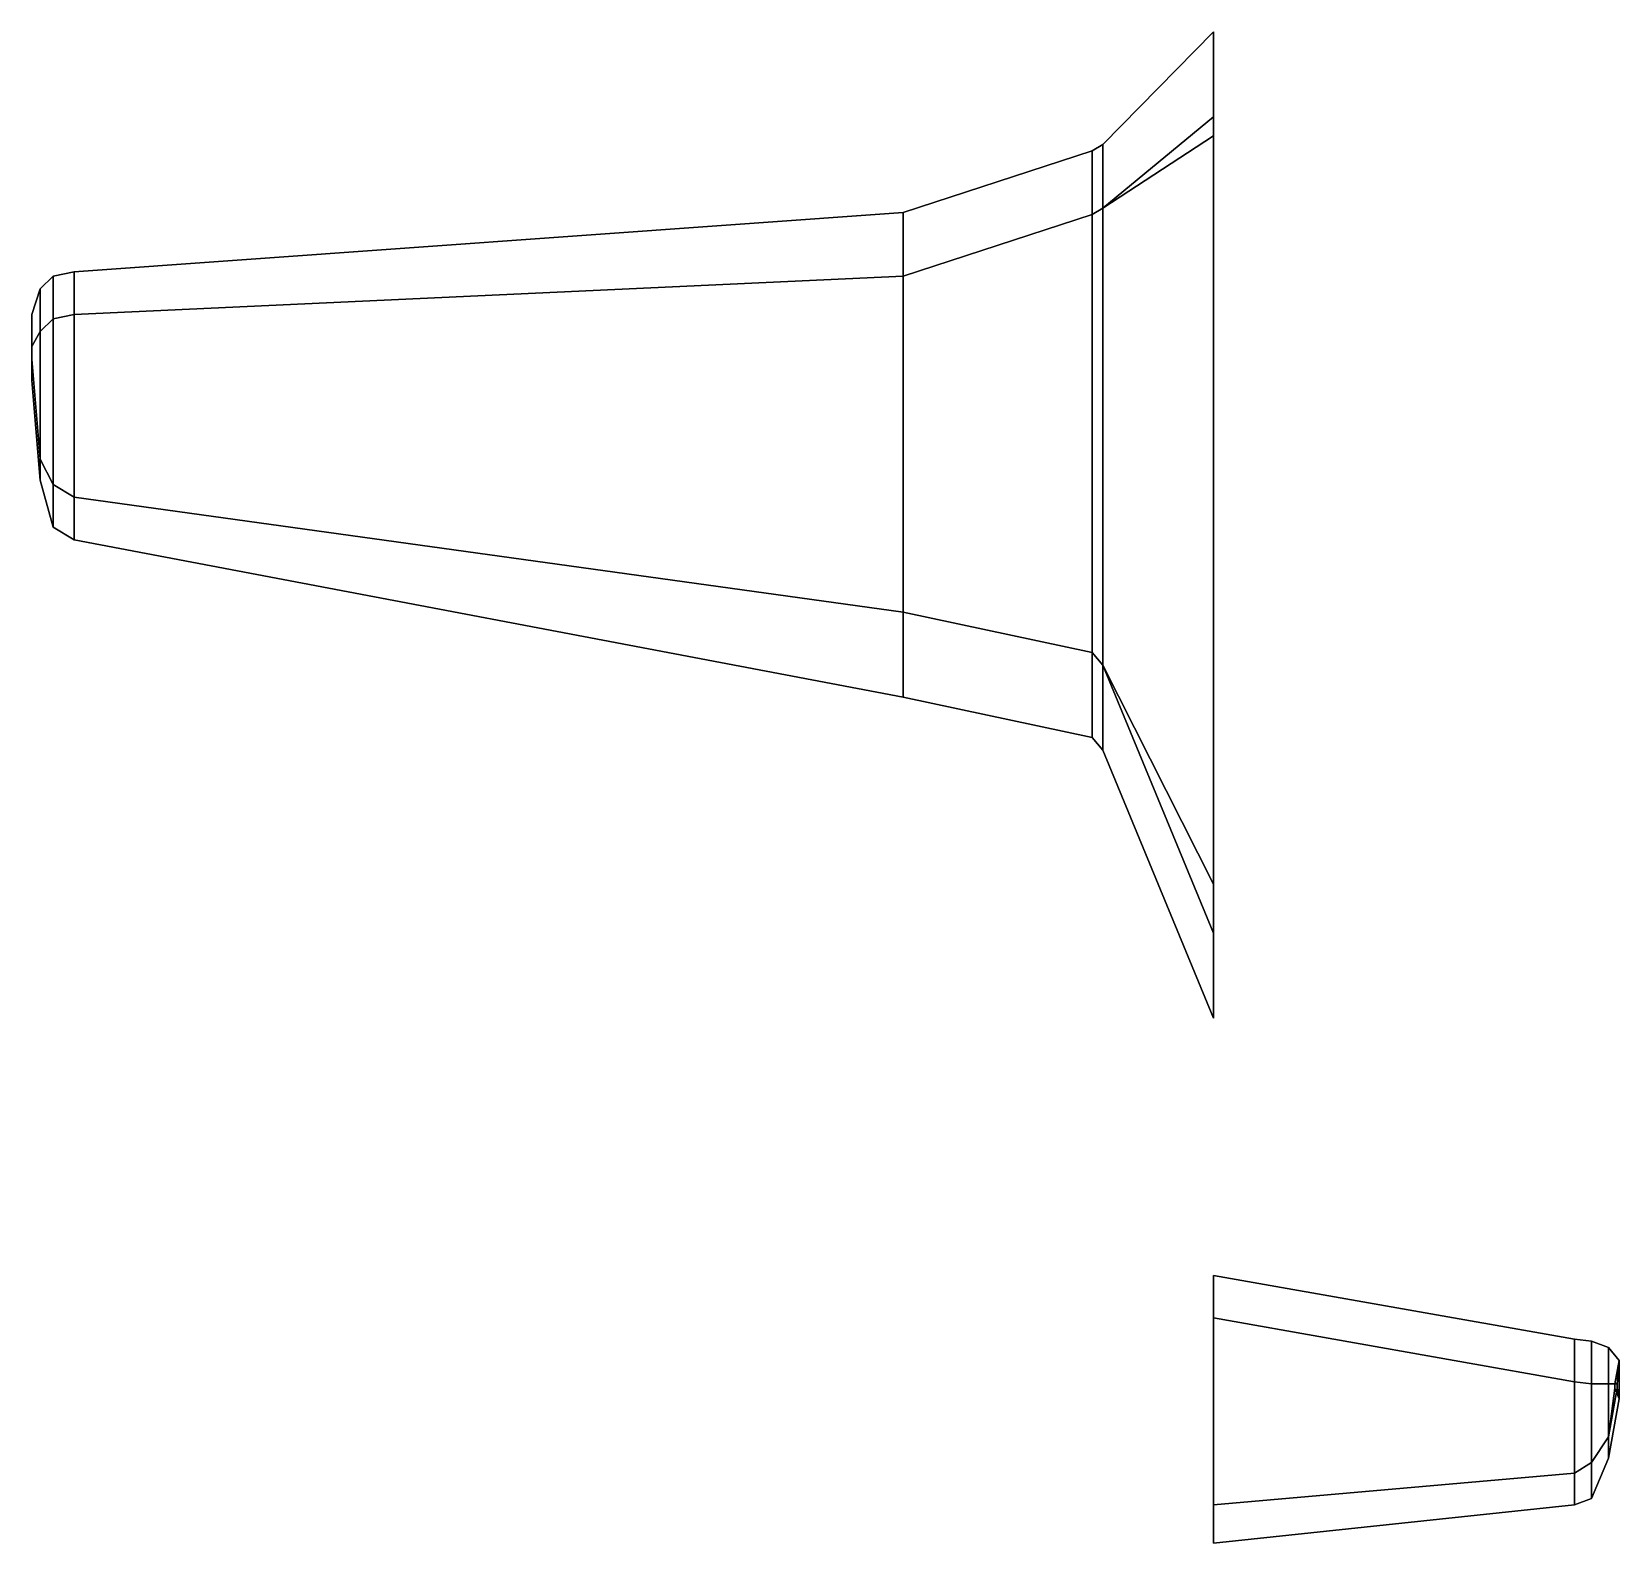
# Model space of a CAD drawing. Extents: x -5.56 to 1.91, y -4.24 to 2.87.
import ezdxf

# ---------------------------------------------------------------- set-up
doc = ezdxf.new("R2010")
doc.units = 0
doc.layers.add('WING1', color=1, linetype='CONTINUOUS')

msp = doc.modelspace()

# ---------------------------------------------------------------- linework, layer by layer
at = {"layer": 'WING1'}
for points in [[(-0.52, 2.04, 1.64), (0, 2.47, 2.15), (0, 2.87, 1.43), (-0.52, 2.34, 1.43)], [(-0.52, 2.34, 1.43), (0, 2.87, 1.43), (0, 2.38, 1.2), (-0.52, 2.04, 1.18)], [(-0.52, -0.11, 1.64), (0, -1.37, 2.15), (0, 2.47, 2.15), (-0.52, 2.04, 1.64)], [(-0.57, 2.01, 1.61), (-0.52, 2.04, 1.64), (-0.52, 2.34, 1.43), (-0.57, 2.31, 1.43)], [(-0.57, 2.31, 1.43), (-0.52, 2.34, 1.43), (-0.52, 2.04, 1.18), (-0.57, 2.01, 1.19)], [(0, 2.38, 1.2), (0, -1.14, 1.2), (-0.52, -0.11, 1.18), (-0.52, 2.04, 1.18)], [(-1.46, 1.72, 1.67), (-0.57, 2.01, 1.61), (-0.57, 2.31, 1.43), (-1.46, 2.02, 1.5)], [(-1.46, 2.02, 1.5), (-0.57, 2.31, 1.43), (-0.57, 2.01, 1.19), (-1.46, 1.72, 1.3)], [(-5.36, 1.54, 1.89), (-1.46, 1.72, 1.67), (-1.46, 2.02, 1.5), (-5.36, 1.74, 1.82)], [(-5.36, 1.74, 1.82), (-1.46, 2.02, 1.5), (-1.46, 1.72, 1.3), (-5.36, 1.54, 1.75)], [(-0.57, -0.05, 1.61), (-0.52, -0.11, 1.64), (-0.52, 2.04, 1.64), (-0.57, 2.01, 1.61)], [(-0.52, 2.04, 1.18), (-0.52, -0.11, 1.18), (-0.57, -0.05, 1.19), (-0.57, 2.01, 1.19)], [(-1.46, 0.14, 1.67), (-0.57, -0.05, 1.61), (-0.57, 2.01, 1.61), (-1.46, 1.72, 1.67)], [(-0.57, 2.01, 1.19), (-0.57, -0.05, 1.19), (-1.46, 0.14, 1.3), (-1.46, 1.72, 1.3)], [(-5.52, 1.46, 1.89), (-5.46, 1.52, 1.89), (-5.46, 1.72, 1.83), (-5.52, 1.66, 1.83)], [(-5.52, 1.66, 1.83), (-5.46, 1.72, 1.83), (-5.46, 1.52, 1.77), (-5.52, 1.46, 1.79)], [(-5.46, 1.52, 1.89), (-5.36, 1.54, 1.89), (-5.36, 1.74, 1.82), (-5.46, 1.72, 1.83)], [(-5.46, 1.72, 1.83), (-5.36, 1.74, 1.82), (-5.36, 1.54, 1.75), (-5.46, 1.52, 1.77)], [(-5.36, 0.68, 1.89), (-1.46, 0.14, 1.67), (-1.46, 1.72, 1.67), (-5.36, 1.54, 1.89)], [(-1.46, 1.72, 1.3), (-1.46, 0.14, 1.3), (-5.36, 0.68, 1.75), (-5.36, 1.54, 1.75)], [(-5.56, 1.39, 1.88), (-5.52, 1.46, 1.89), (-5.52, 1.66, 1.83), (-5.56, 1.54, 1.84)], [(-5.56, 1.54, 1.84), (-5.52, 1.66, 1.83), (-5.52, 1.46, 1.79), (-5.56, 1.39, 1.81)], [(-5.56, 1.54, 1.84), (-5.56, 1.23, 1.84), (-5.56, 1.33, 1.88), (-5.56, 1.39, 1.88)], [(-5.56, 1.39, 1.81), (-5.56, 1.33, 1.81), (-5.56, 1.23, 1.84), (-5.56, 1.54, 1.84)], [(-5.46, 1.52, 1.77), (-5.46, 0.74, 1.77), (-5.52, 0.86, 1.79), (-5.52, 1.46, 1.79)], [(-5.52, 0.86, 1.89), (-5.46, 0.74, 1.89), (-5.46, 1.52, 1.89), (-5.52, 1.46, 1.89)], [(-5.36, 1.54, 1.75), (-5.36, 0.68, 1.75), (-5.46, 0.74, 1.77), (-5.46, 1.52, 1.77)], [(-5.46, 0.74, 1.89), (-5.36, 0.68, 1.89), (-5.36, 1.54, 1.89), (-5.46, 1.52, 1.89)], [(-5.56, 1.33, 1.88), (-5.52, 0.86, 1.89), (-5.52, 1.46, 1.89), (-5.56, 1.39, 1.88)], [(-5.52, 1.46, 1.79), (-5.52, 0.86, 1.79), (-5.56, 1.33, 1.81), (-5.56, 1.39, 1.81)], [(-5.56, 1.23, 1.84), (-5.52, 0.76, 1.83), (-5.52, 0.86, 1.89), (-5.56, 1.33, 1.88)], [(-5.56, 1.33, 1.81), (-5.52, 0.86, 1.79), (-5.52, 0.76, 1.83), (-5.56, 1.23, 1.84)], [(-5.52, 0.76, 1.83), (-5.46, 0.54, 1.83), (-5.46, 0.74, 1.89), (-5.52, 0.86, 1.89)], [(-5.52, 0.86, 1.79), (-5.46, 0.74, 1.77), (-5.46, 0.54, 1.83), (-5.52, 0.76, 1.83)], [(-5.46, 0.54, 1.83), (-5.36, 0.48, 1.82), (-5.36, 0.68, 1.89), (-5.46, 0.74, 1.89)], [(-5.46, 0.74, 1.77), (-5.36, 0.68, 1.75), (-5.36, 0.48, 1.82), (-5.46, 0.54, 1.83)], [(-5.36, 0.48, 1.82), (-1.46, -0.26, 1.5), (-1.46, 0.14, 1.67), (-5.36, 0.68, 1.89)], [(-5.36, 0.68, 1.75), (-1.46, 0.14, 1.3), (-1.46, -0.26, 1.5), (-5.36, 0.48, 1.82)], [(-1.46, -0.26, 1.5), (-0.57, -0.45, 1.43), (-0.57, -0.05, 1.61), (-1.46, 0.14, 1.67)], [(-1.46, 0.14, 1.3), (-0.57, -0.05, 1.19), (-0.57, -0.45, 1.43), (-1.46, -0.26, 1.5)], [(-0.57, -0.45, 1.43), (-0.52, -0.51, 1.43), (-0.52, -0.11, 1.64), (-0.57, -0.05, 1.61)], [(-0.57, -0.05, 1.19), (-0.52, -0.11, 1.18), (-0.52, -0.51, 1.43), (-0.57, -0.45, 1.43)], [(-0.52, -0.51, 1.43), (0, -1.77, 1.43), (0, -1.37, 2.15), (-0.52, -0.11, 1.64)], [(-0.52, -0.11, 1.18), (0, -1.14, 1.2), (0, -1.77, 1.43), (-0.52, -0.51, 1.43)], [(0, -2.98, 2.37), (0, -3.18, 2.44), (1.7, -3.48, 2.4), (1.7, -3.28, 2.36)], [(0, -3.18, 2.3), (0, -2.98, 2.37), (1.7, -3.28, 2.36), (1.7, -3.48, 2.31)], [(1.7, -3.91, 2.4), (1.7, -3.48, 2.4), (0, -3.18, 2.44), (0, -4.06, 2.44)], [(0, -4.06, 2.3), (0, -3.18, 2.3), (1.7, -3.48, 2.31), (1.7, -3.91, 2.31)], [(1.7, -3.28, 2.36), (1.7, -3.48, 2.4), (1.78, -3.49, 2.4), (1.78, -3.29, 2.36)], [(1.7, -3.48, 2.31), (1.7, -3.28, 2.36), (1.78, -3.29, 2.36), (1.78, -3.49, 2.31)], [(1.78, -3.29, 2.36), (1.78, -3.49, 2.4), (1.86, -3.49, 2.39), (1.86, -3.32, 2.36)], [(1.78, -3.49, 2.31), (1.78, -3.29, 2.36), (1.86, -3.32, 2.36), (1.86, -3.49, 2.32)], [(1.86, -3.32, 2.36), (1.86, -3.49, 2.39), (1.9, -3.49, 2.38), (1.91, -3.38, 2.35)], [(1.86, -3.49, 2.32), (1.86, -3.32, 2.36), (1.91, -3.38, 2.35), (1.89, -3.49, 2.32)], [(1.89, -3.49, 2.32), (1.91, -3.38, 2.35), (1.91, -3.56, 2.35), (1.89, -3.51, 2.32)], [(1.91, -3.38, 2.35), (1.9, -3.49, 2.38), (1.9, -3.51, 2.38), (1.91, -3.56, 2.35)], [(1.78, -3.86, 2.4), (1.78, -3.49, 2.4), (1.7, -3.48, 2.4), (1.7, -3.91, 2.4)], [(1.7, -3.91, 2.31), (1.7, -3.48, 2.31), (1.78, -3.49, 2.31), (1.78, -3.86, 2.31)], [(1.86, -3.74, 2.39), (1.86, -3.49, 2.39), (1.78, -3.49, 2.4), (1.78, -3.86, 2.4)], [(1.78, -3.86, 2.31), (1.78, -3.49, 2.31), (1.86, -3.49, 2.32), (1.86, -3.74, 2.32)], [(1.9, -3.51, 2.38), (1.9, -3.49, 2.38), (1.86, -3.49, 2.39), (1.86, -3.74, 2.39)], [(1.86, -3.74, 2.32), (1.86, -3.49, 2.32), (1.89, -3.49, 2.32), (1.89, -3.51, 2.32)], [(1.91, -3.56, 2.35), (1.9, -3.51, 2.38), (1.86, -3.74, 2.39), (1.86, -3.84, 2.36)], [(1.89, -3.51, 2.32), (1.91, -3.56, 2.35), (1.86, -3.84, 2.36), (1.86, -3.74, 2.32)], [(1.86, -3.84, 2.36), (1.86, -3.74, 2.39), (1.78, -3.86, 2.4), (1.78, -4.03, 2.36)], [(1.86, -3.74, 2.32), (1.86, -3.84, 2.36), (1.78, -4.03, 2.36), (1.78, -3.86, 2.31)], [(1.78, -4.03, 2.36), (1.78, -3.86, 2.4), (1.7, -3.91, 2.4), (1.7, -4.06, 2.36)], [(1.78, -3.86, 2.31), (1.78, -4.03, 2.36), (1.7, -4.06, 2.36), (1.7, -3.91, 2.31)], [(1.7, -4.06, 2.36), (1.7, -3.91, 2.4), (0, -4.06, 2.44), (0, -4.24, 2.37)], [(1.7, -3.91, 2.31), (1.7, -4.06, 2.36), (0, -4.24, 2.37), (0, -4.06, 2.3)]]:
    msp.add_3dface(points, dxfattribs=at)

doc.saveas('drawing.dxf')
